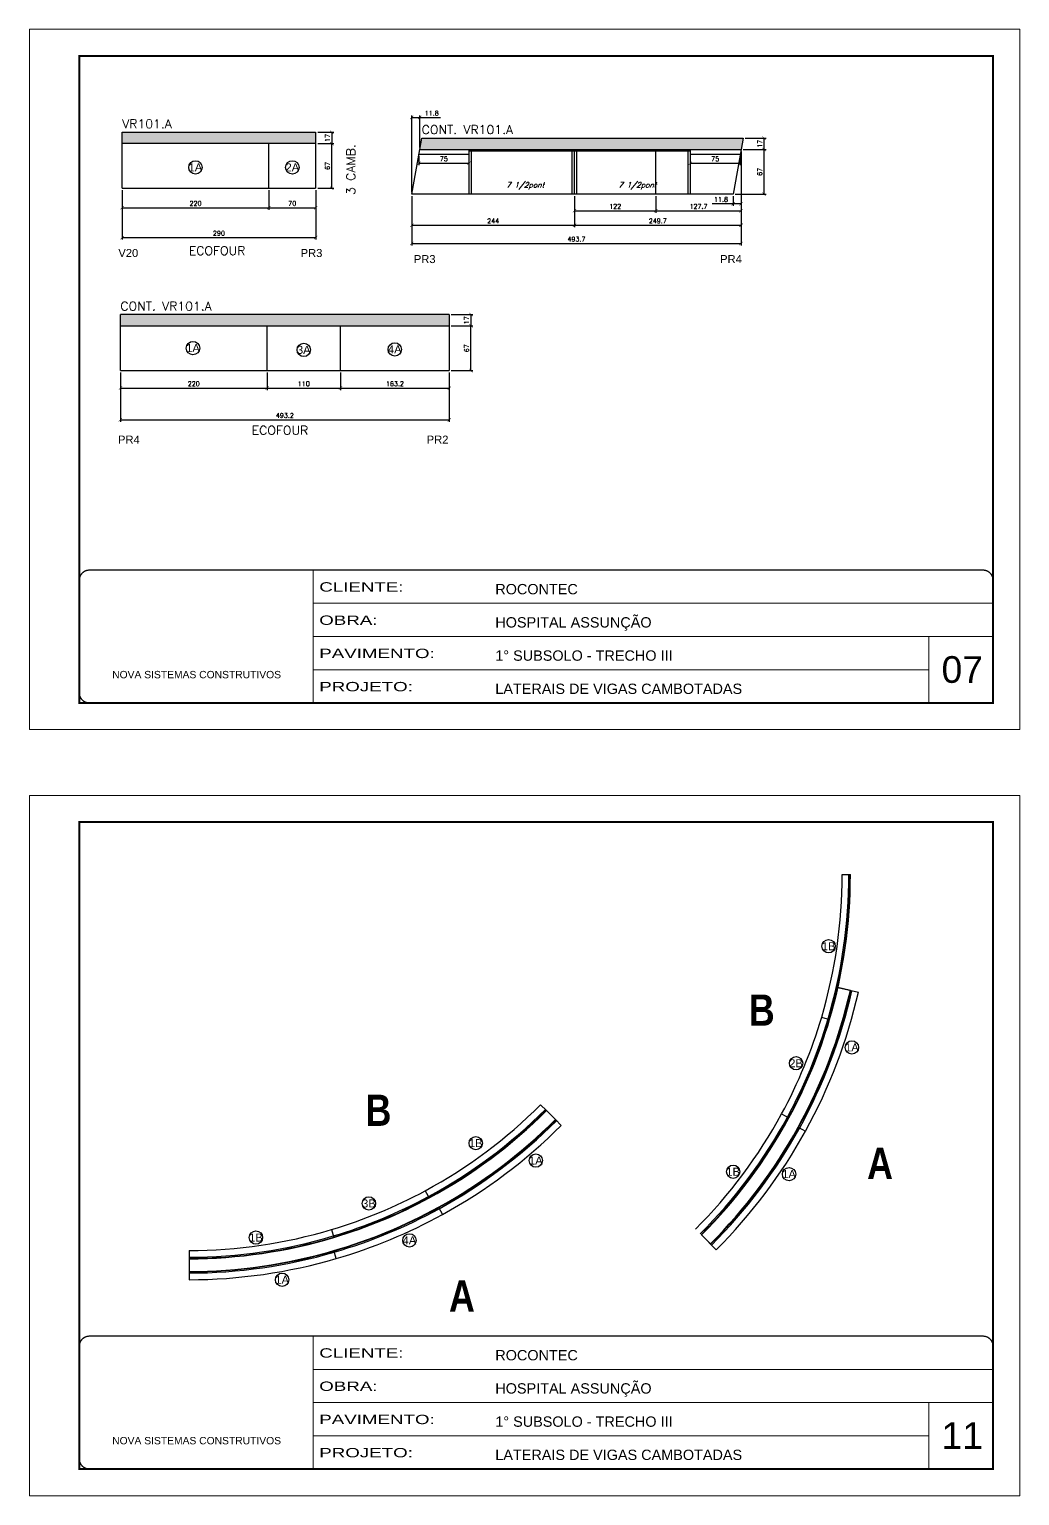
# Model space of a CAD drawing. Extents: x 2582 to 11841, y -26396 to 2611.
# Drawn here: x 5765 to 7250, y -1127 to 1071 of the extents above; entities that cross this region are included whole.
import ezdxf
from ezdxf.enums import TextEntityAlignment as Align

# ---------------------------------------------------------------- set-up
doc = ezdxf.new("R2010")
doc.units = 0
doc.linetypes.add('CONTINUO', pattern=[0])
doc.linetypes.add('DASHED', pattern=[0.75, 0.5, -0.25])
for name, color, linetype in [('5', 5, 'Continuous'), ('COTA', 241, 'Continuous'), ('detalhes', 4, 'Continuous'), ('Painéis', 200, 'Continuous'), ('Romaneio', 10, 'Continuous'), ('SARR_2.2x7', 40, 'Continuous'), ('SARR_3.5x7', 81, 'Continuous'), ('texto', 7, 'Continuous')]:
    doc.layers.add(name, color=color, linetype=linetype)
for name, color, linetype, lineweight in [('CARIMBO', 255, 'Continuous', 9), ('Folhas', 255, 'Continuous', 9), ('SARRAFO DE PRESSAO', 251, 'DASHED', 9), ('Texto Seção', 7, 'Continuous', 15)]:
    doc.layers.add(name, color=color, linetype=linetype, lineweight=lineweight)
doc.styles.add('ARIAL', font='arial.ttf')
doc.styles.add('REGUA-120', font='ROMANS.shx', dxfattribs={"height": 15})
doc.styles.add('Romans', font='romans.shx')
doc.styles.get("Standard").update_dxf_attribs({"font": 'arial.ttf'})
doc.styles.add('TECNICA', font='techb___.ttf', dxfattribs={"height": 10})
doc.styles.add('Tecnologia', font='')
doc.styles.get('Tecnologia').set_extended_font_data('Forgotten Futurist')
doc.dimstyles.new('Cota Paínel', dxfattribs={"dimtxt": 7, "dimasz": 5, "dimexe": 3, "dimexo": 3, "dimgap": 3, "dimtad": 1, "dimdec": 1, "dimzin": 12, "dimdsep": 46, "dimtxsty": 'Romans', "dimblk": 'ARCHTICK', "dimcen": 0, "dimclrd": 4, "dimclre": 4, "dimclrt": 1, "dimadec": 1, "dimazin": 3, "dimtfac": 1, "dimtdec": 1, "dimtmove": 0, "dimatfit": 3, "dimldrblk": 'OBLIQUE', "dimfxl": 1, "dimtolj": 1, "dimtzin": 12, "dimarcsym": 0})
pattern_1 = [(50, (-126439.366, -33020.3832), (5.46554007, -0.47817257), [0.5715, -6.2865]), (355, (-126439.366, -33020.383), (-1.05730264, 5.73170536), [0.4572, -5.02921753]), (100.4514447, (-126438.9104, -33020.423), (4.40823741, 5.25353256), [0.48570026, -5.34270734]), (46.1842, (-126439.366, -33018.859), (8.13237123, -1.26126984), [0.85725, -9.42975]), (96.6355576, (-126438.688, -33018.964), (7.122124, 7.42278374), [0.7285507, -8.01406824]), (351.184151, (-126439.366, -33018.859), (7.122124, 7.42278374), [0.685799, -7.54379196]), (21, (-126438.604, -33019.2402), (4.54843174, -3.06795595), [0.5715, -6.2865]), (326, (-126438.604, -33019.24), (1.85406085, 5.52563898), [0.4572, -5.0292]), (71.451445, (-126438.225, -33019.496), (6.40249258, 2.45768307), [0.48570026, -5.34269813]), (37.5, (-126439.3658, -33020.3832), (0.092658098, 2.536651166), [0, -4.96824, 0, -5.1054, 0, -5.04825]), (7.5, (-126439.3658, -33020.3832), (2.004589875, 3.005417245), [0, -2.91084, 0, -4.85394, 0, -1.92405]), (327.5, (-126441.065, -33020.3832), (4.067717855, -0.17186232), [0, -1.905, 0, -5.9436, 0, -7.8867]), (317.5, (-126441.827, -33020.3832), (4.44387544, 0.76279473), [0, -2.4765, 0, -3.94716, 0, -5.6007])]

# ---------------------------------------------------------------- blocks, each defined once
blk = doc.blocks.new('9999999999')
at = {"color": 30, "linetype": 'CONTINUO'}
for p, q in [((98564.6, 34230.2), (98564.6, 34429.4)), ((98564.6, 34379.6), (99584, 34379.6)), ((98564.6, 34329.8), (99488, 34329.8)), ((99584, 34329.8), (99488, 34329.8)), ((99488, 34329.8), (99488, 34230.2)), ((98564.6, 34280), (99488, 34280))]:
    blk.add_line(p, q, dxfattribs=at)
at = {"color": 30, "linetype": 'CONTINUO', "const_width": 2}
blk.add_lwpolyline([(99584, 34230.2), (99584, 34414.4, 0.414214), (99569, 34429.4), (98229, 34429.4, 0.414214), (98214, 34414.4), (98214, 34245.2, 0.414214), (98229, 34230.2), (99584, 34230.2)], format="xyb", dxfattribs=at)
at = {"layer": 'Folhas'}
blk.add_lwpolyline([(98139, 34190.2), (99624, 34190.2), (99624, 35240.2), (98139, 35240.2)], close=True, dxfattribs=at)
at = {"layer": 'Folhas', "color": 30, "const_width": 3}
blk.add_lwpolyline([(98214, 34230.2), (99584, 34230.2), (99584, 35200.2), (98214, 35200.2)], close=True, dxfattribs=at)
at = {"color": 7, "linetype": 'Continuous', "ltscale": 5, "style": 'ARIAL'}
for s, height, p in [('ROCONTEC', 15.48, (98837.7, 34393.1)), ('HOSPITAL ASSUNÇÃO', 15.483, (98837.7, 34343.3)), ('1° SUBSOLO - TRECHO III', 15.483, (98837.7, 34293.5)), ('NOVA SISTEMAS CONSTRUTIVOS', 11.059, (98263.2, 34267.2)), ('LATERAIS DE VIGAS CAMBOTADAS', 15.483, (98837.7, 34243.7))]:
    blk.add_text(s, height=height, dxfattribs=at).set_placement(p)
at = {"layer": 'Folhas', "color": 7, "style": 'Tecnologia', "width": 1.5}
for s, p in [('CLIENTE:', (98573.7, 34397.2)), ('OBRA:', (98573.7, 34347.3)), ('PAVIMENTO:', (98573.7, 34297.5)), ('PROJETO:', (98573.7, 34247.7))]:
    blk.add_text(s, height=14, dxfattribs=at).set_placement(p)
blk = doc.blocks.new('_ArchTick')
at = {"color": 0, "linetype": 'ByBlock', "const_width": 0.15}
blk.add_lwpolyline([(-0.5, -0.5), (0.5, 0.5)], dxfattribs=at)
blk = doc.blocks.new('*D169')
at = {"layer": 'COTA', "color": 4, "linetype": 'ByBlock', "lineweight": -2, "transparency": 16777216}
for p, q in [((5901.7, 556.5), (5901.7, 482.7)), ((6394.9, 556.5), (6394.9, 482.7)), ((5901.7, 485.7), (6394.9, 485.7))]:
    blk.add_line(p, q, dxfattribs=at)
at = {"layer": 'Defpoints', "color": 0, "linetype": 'ByBlock', "transparency": 16777216}
for p in [(5901.7, 559.5), (6394.9, 559.5), (6394.9, 485.7)]:
    blk.add_point(p, dxfattribs=at)
at = {"layer": 'COTA', "color": 4, "linetype": 'ByBlock', "lineweight": -2, "transparency": 16777216, "xscale": 5, "yscale": 5, "zscale": 5, "rotation": 180}
blk.add_blockref('_ArchTick', (5901.7, 485.7), dxfattribs=at)
at = {"layer": 'COTA', "color": 4, "linetype": 'ByBlock', "lineweight": -2, "transparency": 16777216, "xscale": 5, "yscale": 5, "zscale": 5}
blk.add_blockref('_ArchTick', (6394.9, 485.7), dxfattribs=at)
at = {"layer": 'COTA', "color": 1, "linetype": 'ByBlock', "transparency": 16777216, "insert": (6148.3, 492.2), "char_height": 7, "attachment_point": 5, "style": 'Romans'}
blk.add_mtext('\\A1;493.2', dxfattribs=at)
blk = doc.blocks.new('_Oblique')
at = {"color": 0, "linetype": 'ByBlock', "lineweight": -2}
blk.add_line((-0.5, -0.5), (0.5, 0.5), dxfattribs=at)
blk = doc.blocks.new('*D170')
at = {"layer": 'COTA', "color": 4, "linetype": 'ByBlock', "lineweight": -2, "transparency": 16777216}
for p, q in [((5904.4, 829.9), (5904.4, 756)), ((6194.5, 829.9), (6194.5, 756)), ((5904.4, 759), (6194.5, 759))]:
    blk.add_line(p, q, dxfattribs=at)
at = {"layer": 'Defpoints', "color": 0, "linetype": 'ByBlock', "transparency": 16777216}
for p in [(5904.4, 832.9), (6194.5, 832.9), (6194.5, 759)]:
    blk.add_point(p, dxfattribs=at)
at = {"layer": 'COTA', "color": 4, "linetype": 'ByBlock', "lineweight": -2, "transparency": 16777216, "xscale": 5, "yscale": 5, "zscale": 5, "rotation": 180}
blk.add_blockref('_ArchTick', (5904.4, 759), dxfattribs=at)
at = {"layer": 'COTA', "color": 4, "linetype": 'ByBlock', "lineweight": -2, "transparency": 16777216, "xscale": 5, "yscale": 5, "zscale": 5}
blk.add_blockref('_ArchTick', (6194.5, 759), dxfattribs=at)
at = {"layer": 'COTA', "color": 1, "linetype": 'ByBlock', "transparency": 16777216, "insert": (6049.4, 765.5), "char_height": 7, "attachment_point": 5, "style": 'Romans'}
blk.add_mtext('\\A1;290', dxfattribs=at)
blk = doc.blocks.new('*D173')
at = {"layer": 'COTA', "color": 4, "linetype": 'ByBlock', "lineweight": -2, "transparency": 16777216}
for p, q in [((5904.4, 829.9), (5904.4, 800.8)), ((6124.4, 829.9), (6124.4, 800.8)), ((5904.4, 803.8), (6124.4, 803.8))]:
    blk.add_line(p, q, dxfattribs=at)
at = {"layer": 'Defpoints', "color": 0, "linetype": 'ByBlock', "transparency": 16777216}
for p in [(5904.4, 832.9), (6124.4, 832.9), (6124.4, 803.8)]:
    blk.add_point(p, dxfattribs=at)
at = {"layer": 'COTA', "color": 4, "linetype": 'ByBlock', "lineweight": -2, "transparency": 16777216, "xscale": 5, "yscale": 5, "zscale": 5, "rotation": 180}
blk.add_blockref('_ArchTick', (5904.4, 803.8), dxfattribs=at)
at = {"layer": 'COTA', "color": 4, "linetype": 'ByBlock', "lineweight": -2, "transparency": 16777216, "xscale": 5, "yscale": 5, "zscale": 5}
blk.add_blockref('_ArchTick', (6124.4, 803.8), dxfattribs=at)
at = {"layer": 'COTA', "color": 1, "linetype": 'ByBlock', "transparency": 16777216, "insert": (6014.4, 810.3), "char_height": 7, "attachment_point": 5, "style": 'Romans'}
blk.add_mtext('\\A1;220', dxfattribs=at)
blk = doc.blocks.new('*D174')
at = {"layer": 'COTA', "color": 4, "linetype": 'ByBlock', "lineweight": -2, "transparency": 16777216}
for p, q in [((6124.4, 829.9), (6124.4, 800.8)), ((6194.5, 829.9), (6194.5, 800.8)), ((6124.4, 803.8), (6194.5, 803.8))]:
    blk.add_line(p, q, dxfattribs=at)
at = {"layer": 'Defpoints', "color": 0, "linetype": 'ByBlock', "transparency": 16777216}
for p in [(6124.4, 832.9), (6194.5, 832.9), (6194.5, 803.8)]:
    blk.add_point(p, dxfattribs=at)
at = {"layer": 'COTA', "color": 4, "linetype": 'ByBlock', "lineweight": -2, "transparency": 16777216, "xscale": 5, "yscale": 5, "zscale": 5, "rotation": 180}
blk.add_blockref('_ArchTick', (6124.4, 803.8), dxfattribs=at)
at = {"layer": 'COTA', "color": 4, "linetype": 'ByBlock', "lineweight": -2, "transparency": 16777216, "xscale": 5, "yscale": 5, "zscale": 5}
blk.add_blockref('_ArchTick', (6194.5, 803.8), dxfattribs=at)
at = {"layer": 'COTA', "color": 1, "linetype": 'ByBlock', "transparency": 16777216, "insert": (6159.4, 810.3), "char_height": 7, "attachment_point": 5, "style": 'Romans'}
blk.add_mtext('\\A1;70', dxfattribs=at)
blk = doc.blocks.new('*D177')
at = {"layer": 'COTA', "color": 4, "linetype": 'ByBlock', "lineweight": -2, "transparency": 16777216}
for p, q in [((6832.3, 888.1), (6832.3, 747.1)), ((6338.6, 821.1), (6338.6, 747.1)), ((6338.6, 750.1), (6832.3, 750.1))]:
    blk.add_line(p, q, dxfattribs=at)
at = {"layer": 'Defpoints', "color": 0, "linetype": 'ByBlock', "transparency": 16777216}
for p in [(6832.3, 891.1), (6338.6, 824.1), (6832.3, 750.1)]:
    blk.add_point(p, dxfattribs=at)
at = {"layer": 'COTA', "color": 4, "linetype": 'ByBlock', "lineweight": -2, "transparency": 16777216, "xscale": 5, "yscale": 5, "zscale": 5, "rotation": 180}
blk.add_blockref('_ArchTick', (6338.6, 750.1), dxfattribs=at)
at = {"layer": 'COTA', "color": 4, "linetype": 'ByBlock', "lineweight": -2, "transparency": 16777216, "xscale": 5, "yscale": 5, "zscale": 5}
blk.add_blockref('_ArchTick', (6832.3, 750.1), dxfattribs=at)
at = {"layer": 'COTA', "color": 1, "linetype": 'ByBlock', "transparency": 16777216, "insert": (6585.5, 756.6), "char_height": 7, "attachment_point": 5, "style": 'Romans'}
blk.add_mtext('\\A1;493.7', dxfattribs=at)
blk = doc.blocks.new('*D37')
at = {"layer": 'COTA', "color": 4, "linetype": 'ByBlock', "lineweight": -2, "transparency": 16777216}
for p, q in [((6338.6, 821.1), (6338.6, 774.4)), ((6582.6, 821.1), (6582.6, 774.4)), ((6338.6, 777.4), (6582.6, 777.4))]:
    blk.add_line(p, q, dxfattribs=at)
at = {"layer": 'Defpoints', "color": 0, "linetype": 'ByBlock', "transparency": 16777216}
for p in [(6338.6, 824.1), (6582.6, 824.1), (6582.6, 777.4)]:
    blk.add_point(p, dxfattribs=at)
at = {"layer": 'COTA', "color": 4, "linetype": 'ByBlock', "lineweight": -2, "transparency": 16777216, "xscale": 5, "yscale": 5, "zscale": 5, "rotation": 180}
blk.add_blockref('_ArchTick', (6338.6, 777.4), dxfattribs=at)
at = {"layer": 'COTA', "color": 4, "linetype": 'ByBlock', "lineweight": -2, "transparency": 16777216, "xscale": 5, "yscale": 5, "zscale": 5}
blk.add_blockref('_ArchTick', (6582.6, 777.4), dxfattribs=at)
at = {"layer": 'COTA', "color": 1, "linetype": 'ByBlock', "transparency": 16777216, "insert": (6460.6, 783.9), "char_height": 7, "attachment_point": 5, "style": 'Romans'}
blk.add_mtext('\\A1;244', dxfattribs=at)
blk = doc.blocks.new('*D178')
at = {"layer": 'COTA', "color": 4, "linetype": 'ByBlock', "lineweight": -2, "transparency": 16777216}
for p, q in [((6832.3, 888.1), (6832.3, 774.4)), ((6582.6, 821.1), (6582.6, 774.4)), ((6582.6, 777.4), (6832.3, 777.4))]:
    blk.add_line(p, q, dxfattribs=at)
at = {"layer": 'Defpoints', "color": 0, "linetype": 'ByBlock', "transparency": 16777216}
for p in [(6832.3, 891.1), (6582.6, 824.1), (6832.3, 777.4)]:
    blk.add_point(p, dxfattribs=at)
at = {"layer": 'COTA', "color": 4, "linetype": 'ByBlock', "lineweight": -2, "transparency": 16777216, "xscale": 5, "yscale": 5, "zscale": 5, "rotation": 180}
blk.add_blockref('_ArchTick', (6582.6, 777.4), dxfattribs=at)
at = {"layer": 'COTA', "color": 4, "linetype": 'ByBlock', "lineweight": -2, "transparency": 16777216, "xscale": 5, "yscale": 5, "zscale": 5}
blk.add_blockref('_ArchTick', (6832.3, 777.4), dxfattribs=at)
at = {"layer": 'COTA', "color": 1, "linetype": 'ByBlock', "transparency": 16777216, "insert": (6707.5, 783.9), "char_height": 7, "attachment_point": 5, "style": 'Romans'}
blk.add_mtext('\\A1;249.7', dxfattribs=at)
blk = doc.blocks.new('*D179')
at = {"layer": 'COTA', "color": 4, "linetype": 'ByBlock', "lineweight": -2, "transparency": 16777216}
for p, q in [((6582.6, 821.1), (6582.6, 796.2)), ((6704.6, 821.1), (6704.6, 796.2)), ((6582.6, 799.2), (6704.6, 799.2))]:
    blk.add_line(p, q, dxfattribs=at)
at = {"layer": 'Defpoints', "color": 0, "linetype": 'ByBlock', "transparency": 16777216}
for p in [(6582.6, 824.1), (6704.6, 824.1), (6704.6, 799.2)]:
    blk.add_point(p, dxfattribs=at)
at = {"layer": 'COTA', "color": 4, "linetype": 'ByBlock', "lineweight": -2, "transparency": 16777216, "xscale": 5, "yscale": 5, "zscale": 5, "rotation": 180}
blk.add_blockref('_ArchTick', (6582.6, 799.2), dxfattribs=at)
at = {"layer": 'COTA', "color": 4, "linetype": 'ByBlock', "lineweight": -2, "transparency": 16777216, "xscale": 5, "yscale": 5, "zscale": 5}
blk.add_blockref('_ArchTick', (6704.6, 799.2), dxfattribs=at)
at = {"layer": 'COTA', "color": 1, "linetype": 'ByBlock', "transparency": 16777216, "insert": (6643.6, 805.7), "char_height": 7, "attachment_point": 5, "style": 'Romans'}
blk.add_mtext('\\A1;122', dxfattribs=at)
blk = doc.blocks.new('*D180')
at = {"layer": 'COTA', "color": 4, "linetype": 'ByBlock', "lineweight": -2, "transparency": 16777216}
for p, q in [((6832.3, 888.1), (6832.3, 796.2)), ((6704.6, 821.1), (6704.6, 796.2)), ((6704.6, 799.2), (6832.3, 799.2))]:
    blk.add_line(p, q, dxfattribs=at)
at = {"layer": 'Defpoints', "color": 0, "linetype": 'ByBlock', "transparency": 16777216}
for p in [(6832.3, 891.1), (6704.6, 824.1), (6832.3, 799.2)]:
    blk.add_point(p, dxfattribs=at)
at = {"layer": 'COTA', "color": 4, "linetype": 'ByBlock', "lineweight": -2, "transparency": 16777216, "xscale": 5, "yscale": 5, "zscale": 5, "rotation": 180}
blk.add_blockref('_ArchTick', (6704.6, 799.2), dxfattribs=at)
at = {"layer": 'COTA', "color": 4, "linetype": 'ByBlock', "lineweight": -2, "transparency": 16777216, "xscale": 5, "yscale": 5, "zscale": 5}
blk.add_blockref('_ArchTick', (6832.3, 799.2), dxfattribs=at)
at = {"layer": 'COTA', "color": 1, "linetype": 'ByBlock', "transparency": 16777216, "insert": (6768.5, 805.7), "char_height": 7, "attachment_point": 5, "style": 'Romans'}
blk.add_mtext('\\A1;127.7', dxfattribs=at)
blk = doc.blocks.new('*D181')
at = {"layer": 'COTA', "color": 4, "linetype": 'ByBlock', "lineweight": -2, "transparency": 16777216}
for p, q in [((6349.2, 881.1), (6349.2, 867.5)), ((6424.3, 881.1), (6424.3, 867.5)), ((6349.2, 870.5), (6424.3, 870.5))]:
    blk.add_line(p, q, dxfattribs=at)
at = {"layer": 'Defpoints', "color": 0, "linetype": 'ByBlock', "transparency": 16777216}
for p in [(6349.2, 884.1), (6424.3, 884.1), (6424.3, 870.5)]:
    blk.add_point(p, dxfattribs=at)
at = {"layer": 'COTA', "color": 4, "linetype": 'ByBlock', "lineweight": -2, "transparency": 16777216, "xscale": 5, "yscale": 5, "zscale": 5, "rotation": 180}
blk.add_blockref('_ArchTick', (6349.2, 870.5), dxfattribs=at)
at = {"layer": 'COTA', "color": 4, "linetype": 'ByBlock', "lineweight": -2, "transparency": 16777216, "xscale": 5, "yscale": 5, "zscale": 5}
blk.add_blockref('_ArchTick', (6424.3, 870.5), dxfattribs=at)
at = {"layer": 'COTA', "color": 1, "linetype": 'ByBlock', "transparency": 16777216, "insert": (6386.7, 877), "char_height": 7, "attachment_point": 5, "style": 'Romans'}
blk.add_mtext('\\A1;75', dxfattribs=at)
blk = doc.blocks.new('*D182')
at = {"layer": 'COTA', "color": 4, "linetype": 'ByBlock', "lineweight": -2, "transparency": 16777216}
for p, q in [((6338.6, 827.1), (6338.6, 942)), ((6338.6, 939), (6350.5, 939)), ((6350.5, 894.1), (6350.5, 942)), ((6350.5, 939), (6381.8, 939))]:
    blk.add_line(p, q, dxfattribs=at)
at = {"layer": 'Defpoints', "color": 0, "linetype": 'ByBlock', "transparency": 16777216}
for p in [(6350.5, 939), (6350.5, 891.1), (6338.6, 824.1)]:
    blk.add_point(p, dxfattribs=at)
at = {"layer": 'COTA', "color": 4, "linetype": 'ByBlock', "lineweight": -2, "transparency": 16777216, "xscale": 5, "yscale": 5, "zscale": 5, "rotation": 180}
blk.add_blockref('_ArchTick', (6338.6, 939), dxfattribs=at)
at = {"layer": 'COTA', "color": 4, "linetype": 'ByBlock', "lineweight": -2, "transparency": 16777216, "xscale": 5, "yscale": 5, "zscale": 5}
blk.add_blockref('_ArchTick', (6350.5, 939), dxfattribs=at)
at = {"layer": 'COTA', "color": 1, "linetype": 'ByBlock', "transparency": 16777216, "insert": (6368.6, 945.5), "char_height": 7, "attachment_point": 5, "style": 'Romans'}
blk.add_mtext('\\A1;11.8', dxfattribs=at)
blk = doc.blocks.new('*D183')
at = {"layer": 'COTA', "color": 4, "linetype": 'ByBlock', "lineweight": -2, "transparency": 16777216}
for p, q in [((6835.3, 891.1), (6869.8, 891.1)), ((6866.8, 824.1), (6866.8, 891.1)), ((6823.5, 824.1), (6869.8, 824.1))]:
    blk.add_line(p, q, dxfattribs=at)
at = {"layer": 'Defpoints', "color": 0, "linetype": 'ByBlock', "transparency": 16777216}
for p in [(6832.3, 891.1), (6866.8, 891.1), (6820.5, 824.1)]:
    blk.add_point(p, dxfattribs=at)
at = {"layer": 'COTA', "color": 4, "linetype": 'ByBlock', "lineweight": -2, "transparency": 16777216, "xscale": 5, "yscale": 5, "zscale": 5}
for p, rotation in [((6866.8, 891.1), 90), ((6866.8, 824.1), 270)]:
    blk.add_blockref('_ArchTick', p, dxfattribs=dict(at, rotation=rotation))
at = {"layer": 'COTA', "color": 1, "linetype": 'ByBlock', "transparency": 16777216, "insert": (6860.3, 857.6), "char_height": 7, "attachment_point": 5, "rotation": 90, "style": 'Romans'}
blk.add_mtext('\\A1;67', dxfattribs=at)
blk = doc.blocks.new('*D184')
at = {"layer": 'COTA', "color": 4, "linetype": 'ByBlock', "lineweight": -2, "transparency": 16777216}
for p, q in [((6838.3, 908.1), (6869.8, 908.1)), ((6866.8, 891.1), (6866.8, 908.1)), ((6835.3, 891.1), (6869.8, 891.1))]:
    blk.add_line(p, q, dxfattribs=at)
at = {"layer": 'Defpoints', "color": 0, "linetype": 'ByBlock', "transparency": 16777216}
for p in [(6835.3, 908.1), (6866.8, 908.1), (6832.3, 891.1)]:
    blk.add_point(p, dxfattribs=at)
at = {"layer": 'COTA', "color": 4, "linetype": 'ByBlock', "lineweight": -2, "transparency": 16777216, "xscale": 5, "yscale": 5, "zscale": 5}
for p, rotation in [((6866.8, 908.1), 90), ((6866.8, 891.1), 270)]:
    blk.add_blockref('_ArchTick', p, dxfattribs=dict(at, rotation=rotation))
at = {"layer": 'COTA', "color": 1, "linetype": 'ByBlock', "transparency": 16777216, "insert": (6860.3, 899.6), "char_height": 7, "attachment_point": 5, "rotation": 90, "style": 'Romans'}
blk.add_mtext('\\A1;17', dxfattribs=at)
blk = doc.blocks.new('*D185')
at = {"layer": 'COTA', "color": 4, "linetype": 'ByBlock', "lineweight": -2, "transparency": 16777216}
for p, q in [((6756.1, 881.1), (6756.1, 867.4)), ((6831.1, 881.1), (6831.1, 867.4)), ((6756.1, 870.4), (6831.1, 870.4))]:
    blk.add_line(p, q, dxfattribs=at)
at = {"layer": 'Defpoints', "color": 0, "linetype": 'ByBlock', "transparency": 16777216}
for p in [(6756.1, 884.1), (6831.1, 884.1), (6831.1, 870.4)]:
    blk.add_point(p, dxfattribs=at)
at = {"layer": 'COTA', "color": 4, "linetype": 'ByBlock', "lineweight": -2, "transparency": 16777216, "xscale": 5, "yscale": 5, "zscale": 5, "rotation": 180}
blk.add_blockref('_ArchTick', (6756.1, 870.4), dxfattribs=at)
at = {"layer": 'COTA', "color": 4, "linetype": 'ByBlock', "lineweight": -2, "transparency": 16777216, "xscale": 5, "yscale": 5, "zscale": 5}
blk.add_blockref('_ArchTick', (6831.1, 870.4), dxfattribs=at)
at = {"layer": 'COTA', "color": 1, "linetype": 'ByBlock', "transparency": 16777216, "insert": (6793.6, 876.9), "char_height": 7, "attachment_point": 5, "style": 'Romans'}
blk.add_mtext('\\A1;75', dxfattribs=at)
blk = doc.blocks.new('*D141')
at = {"layer": 'COTA', "color": 4, "linetype": 'ByBlock', "lineweight": -2, "transparency": 16777216}
for p, q in [((5901.7, 556.5), (5901.7, 530.4)), ((6121.7, 556.5), (6121.7, 530.4)), ((5901.7, 533.4), (6121.7, 533.4))]:
    blk.add_line(p, q, dxfattribs=at)
at = {"layer": 'Defpoints', "color": 0, "linetype": 'ByBlock', "transparency": 16777216}
for p in [(5901.7, 559.5), (6121.7, 559.5), (6121.7, 533.4)]:
    blk.add_point(p, dxfattribs=at)
at = {"layer": 'COTA', "color": 4, "linetype": 'ByBlock', "lineweight": -2, "transparency": 16777216, "xscale": 5, "yscale": 5, "zscale": 5, "rotation": 180}
blk.add_blockref('_ArchTick', (5901.7, 533.4), dxfattribs=at)
at = {"layer": 'COTA', "color": 4, "linetype": 'ByBlock', "lineweight": -2, "transparency": 16777216, "xscale": 5, "yscale": 5, "zscale": 5}
blk.add_blockref('_ArchTick', (6121.7, 533.4), dxfattribs=at)
at = {"layer": 'COTA', "color": 1, "linetype": 'ByBlock', "transparency": 16777216, "insert": (6011.7, 539.9), "char_height": 7, "attachment_point": 5, "style": 'Romans'}
blk.add_mtext('\\A1;220', dxfattribs=at)
blk = doc.blocks.new('*D142')
at = {"layer": 'COTA', "color": 4, "linetype": 'ByBlock', "lineweight": -2, "transparency": 16777216}
for p, q in [((6121.7, 556.5), (6121.7, 530.4)), ((6231.7, 556.5), (6231.7, 530.4)), ((6121.7, 533.4), (6231.7, 533.4))]:
    blk.add_line(p, q, dxfattribs=at)
at = {"layer": 'Defpoints', "color": 0, "linetype": 'ByBlock', "transparency": 16777216}
for p in [(6121.7, 559.5), (6231.7, 559.5), (6231.7, 533.4)]:
    blk.add_point(p, dxfattribs=at)
at = {"layer": 'COTA', "color": 4, "linetype": 'ByBlock', "lineweight": -2, "transparency": 16777216, "xscale": 5, "yscale": 5, "zscale": 5, "rotation": 180}
blk.add_blockref('_ArchTick', (6121.7, 533.4), dxfattribs=at)
at = {"layer": 'COTA', "color": 4, "linetype": 'ByBlock', "lineweight": -2, "transparency": 16777216, "xscale": 5, "yscale": 5, "zscale": 5}
blk.add_blockref('_ArchTick', (6231.7, 533.4), dxfattribs=at)
at = {"layer": 'COTA', "color": 1, "linetype": 'ByBlock', "transparency": 16777216, "insert": (6176.7, 539.9), "char_height": 7, "attachment_point": 5, "style": 'Romans'}
blk.add_mtext('\\A1;110', dxfattribs=at)
blk = doc.blocks.new('*D143')
at = {"layer": 'COTA', "color": 4, "linetype": 'ByBlock', "lineweight": -2, "transparency": 16777216}
for p, q in [((6231.7, 556.5), (6231.7, 530.4)), ((6394.9, 556.5), (6394.9, 530.4)), ((6231.7, 533.4), (6394.9, 533.4))]:
    blk.add_line(p, q, dxfattribs=at)
at = {"layer": 'Defpoints', "color": 0, "linetype": 'ByBlock', "transparency": 16777216}
for p in [(6231.7, 559.5), (6394.9, 559.5), (6394.9, 533.4)]:
    blk.add_point(p, dxfattribs=at)
at = {"layer": 'COTA', "color": 4, "linetype": 'ByBlock', "lineweight": -2, "transparency": 16777216, "xscale": 5, "yscale": 5, "zscale": 5, "rotation": 180}
blk.add_blockref('_ArchTick', (6231.7, 533.4), dxfattribs=at)
at = {"layer": 'COTA', "color": 4, "linetype": 'ByBlock', "lineweight": -2, "transparency": 16777216, "xscale": 5, "yscale": 5, "zscale": 5}
blk.add_blockref('_ArchTick', (6394.9, 533.4), dxfattribs=at)
at = {"layer": 'COTA', "color": 1, "linetype": 'ByBlock', "transparency": 16777216, "insert": (6313.3, 539.9), "char_height": 7, "attachment_point": 5, "style": 'Romans'}
blk.add_mtext('\\A1;163.2', dxfattribs=at)
blk = doc.blocks.new('*D144')
at = {"layer": 'COTA', "color": 4, "linetype": 'ByBlock', "lineweight": -2, "transparency": 16777216}
for p, q in [((6197.5, 899.9), (6221.6, 899.9)), ((6218.6, 832.9), (6218.6, 899.9)), ((6197.5, 832.9), (6221.6, 832.9))]:
    blk.add_line(p, q, dxfattribs=at)
at = {"layer": 'Defpoints', "color": 0, "linetype": 'ByBlock', "transparency": 16777216}
for p in [(6194.5, 899.9), (6218.6, 899.9), (6194.5, 832.9)]:
    blk.add_point(p, dxfattribs=at)
at = {"layer": 'COTA', "color": 4, "linetype": 'ByBlock', "lineweight": -2, "transparency": 16777216, "xscale": 5, "yscale": 5, "zscale": 5}
for p, rotation in [((6218.6, 899.9), 90), ((6218.6, 832.9), 270)]:
    blk.add_blockref('_ArchTick', p, dxfattribs=dict(at, rotation=rotation))
at = {"layer": 'COTA', "color": 1, "linetype": 'ByBlock', "transparency": 16777216, "insert": (6212.1, 866.4), "char_height": 7, "attachment_point": 5, "rotation": 90, "style": 'Romans'}
blk.add_mtext('\\A1;67', dxfattribs=at)
blk = doc.blocks.new('*D145')
at = {"layer": 'COTA', "color": 4, "linetype": 'ByBlock', "lineweight": -2, "transparency": 16777216}
for p, q in [((6197.5, 916.9), (6221.6, 916.9)), ((6218.6, 916.9), (6218.6, 899.9)), ((6197.5, 899.9), (6221.6, 899.9))]:
    blk.add_line(p, q, dxfattribs=at)
at = {"layer": 'Defpoints', "color": 0, "linetype": 'ByBlock', "transparency": 16777216}
for p in [(6194.5, 916.9), (6194.5, 899.9), (6218.6, 899.9)]:
    blk.add_point(p, dxfattribs=at)
at = {"layer": 'COTA', "color": 4, "linetype": 'ByBlock', "lineweight": -2, "transparency": 16777216, "xscale": 5, "yscale": 5, "zscale": 5}
for p, rotation in [((6218.6, 916.9), 90), ((6218.6, 899.9), 270)]:
    blk.add_blockref('_ArchTick', p, dxfattribs=dict(at, rotation=rotation))
at = {"layer": 'COTA', "color": 1, "linetype": 'ByBlock', "transparency": 16777216, "insert": (6212.1, 908.4), "char_height": 7, "attachment_point": 5, "rotation": 90, "style": 'Romans'}
blk.add_mtext('\\A1;17', dxfattribs=at)
blk = doc.blocks.new('*D146')
at = {"layer": 'COTA', "color": 4, "linetype": 'ByBlock', "lineweight": -2, "transparency": 16777216}
for p, q in [((6397.9, 626.5), (6430.4, 626.5)), ((6427.4, 559.5), (6427.4, 626.5)), ((6397.9, 559.5), (6430.4, 559.5))]:
    blk.add_line(p, q, dxfattribs=at)
at = {"layer": 'Defpoints', "color": 0, "linetype": 'ByBlock', "transparency": 16777216}
for p in [(6394.9, 626.5), (6427.4, 626.5), (6394.9, 559.5)]:
    blk.add_point(p, dxfattribs=at)
at = {"layer": 'COTA', "color": 4, "linetype": 'ByBlock', "lineweight": -2, "transparency": 16777216, "xscale": 5, "yscale": 5, "zscale": 5}
for p, rotation in [((6427.4, 626.5), 90), ((6427.4, 559.5), 270)]:
    blk.add_blockref('_ArchTick', p, dxfattribs=dict(at, rotation=rotation))
at = {"layer": 'COTA', "color": 1, "linetype": 'ByBlock', "transparency": 16777216, "insert": (6420.9, 593), "char_height": 7, "attachment_point": 5, "rotation": 90, "style": 'Romans'}
blk.add_mtext('\\A1;67', dxfattribs=at)
blk = doc.blocks.new('*D147')
at = {"layer": 'COTA', "color": 4, "linetype": 'ByBlock', "lineweight": -2, "transparency": 16777216}
for p, q in [((6397.9, 643.5), (6430.4, 643.5)), ((6427.4, 643.5), (6427.4, 626.5)), ((6397.9, 626.5), (6430.4, 626.5))]:
    blk.add_line(p, q, dxfattribs=at)
at = {"layer": 'Defpoints', "color": 0, "linetype": 'ByBlock', "transparency": 16777216}
for p in [(6394.9, 643.5), (6394.9, 626.5), (6427.4, 626.5)]:
    blk.add_point(p, dxfattribs=at)
at = {"layer": 'COTA', "color": 4, "linetype": 'ByBlock', "lineweight": -2, "transparency": 16777216, "xscale": 5, "yscale": 5, "zscale": 5}
for p, rotation in [((6427.4, 643.5), 90), ((6427.4, 626.5), 270)]:
    blk.add_blockref('_ArchTick', p, dxfattribs=dict(at, rotation=rotation))
at = {"layer": 'COTA', "color": 1, "linetype": 'ByBlock', "transparency": 16777216, "insert": (6420.9, 635), "char_height": 7, "attachment_point": 5, "rotation": 90, "style": 'Romans'}
blk.add_mtext('\\A1;17', dxfattribs=at)
blk = doc.blocks.new('*D35')
at = {"layer": 'COTA', "color": 4, "linetype": 'ByBlock', "lineweight": -2, "transparency": 16777216}
for p, q in [((6832.3, 888.1), (6832.3, 806.8)), ((6820.5, 821.1), (6820.5, 806.8)), ((6820.5, 809.8), (6789.1, 809.8)), ((6832.3, 809.8), (6820.5, 809.8))]:
    blk.add_line(p, q, dxfattribs=at)
at = {"layer": 'Defpoints', "color": 0, "linetype": 'ByBlock', "transparency": 16777216}
for p in [(6832.3, 891.1), (6820.5, 824.1), (6820.5, 809.8)]:
    blk.add_point(p, dxfattribs=at)
at = {"layer": 'COTA', "color": 4, "linetype": 'ByBlock', "lineweight": -2, "transparency": 16777216, "xscale": 5, "yscale": 5, "zscale": 5, "rotation": 180}
blk.add_blockref('_ArchTick', (6820.5, 809.8), dxfattribs=at)
at = {"layer": 'COTA', "color": 4, "linetype": 'ByBlock', "lineweight": -2, "transparency": 16777216, "xscale": 5, "yscale": 5, "zscale": 5}
blk.add_blockref('_ArchTick', (6832.3, 809.8), dxfattribs=at)
at = {"layer": 'COTA', "color": 1, "linetype": 'ByBlock', "transparency": 16777216, "insert": (6802.3, 816.3), "char_height": 7, "attachment_point": 5, "style": 'Romans'}
blk.add_mtext('\\A1;11.8', dxfattribs=at)

msp = doc.modelspace()

# ---------------------------------------------------------------- hatches: boundary and pattern name
at = {"layer": 'COTA', "linetype": 'ByBlock'}
h = msp.add_hatch(dxfattribs=at)
h.set_pattern_fill('AR-CONC', color=256, scale=0.03)
h.set_pattern_definition(pattern_1)
h.paths.add_polyline_path([(6194.46, 916.87), (5904.42, 916.87), (5904.42, 899.87), (6194.46, 899.87)])
h = msp.add_hatch(dxfattribs=at)
h.set_pattern_fill('AR-CONC', color=256, scale=0.03)
h.set_pattern_definition(pattern_1)
h.paths.add_polyline_path([(6835.31, 908.12), (6353.47, 908.12), (6350.47, 891.12), (6832.31, 891.12), (6832.66, 893.12)])
h = msp.add_hatch(dxfattribs=at)
h.set_pattern_fill('AR-CONC', color=256, scale=0.03)
h.set_pattern_definition([(50, (-126428.6674, -33020.3832), (5.46554007, -0.47817257), [0.5715, -6.2865]), (355, (-126428.6674, -33020.383), (-1.05730264, 5.73170536), [0.4572, -5.02921753]), (100.4514447, (-126428.212, -33020.423), (4.40823741, 5.25353256), [0.48570026, -5.34270734]), (46.1842, (-126428.6674, -33018.859), (8.13237123, -1.26126984), [0.85725, -9.42975]), (96.6355576, (-126427.99, -33018.964), (7.122124, 7.42278374), [0.7285507, -8.01406824]), (351.184151, (-126428.667, -33018.859), (7.122124, 7.42278374), [0.685799, -7.54379196]), (21, (-126427.9054, -33019.2402), (4.54843174, -3.06795595), [0.5715, -6.2865]), (326, (-126427.9054, -33019.24), (1.85406085, 5.52563898), [0.4572, -5.0292]), (71.451445, (-126427.5264, -33019.496), (6.40249258, 2.45768307), [0.48570026, -5.34269813]), (37.5, (-126428.6674, -33020.3832), (0.092658098, 2.536651166), [0, -4.96824, 0, -5.1054, 0, -5.04825]), (7.5, (-126428.6674, -33020.3832), (2.004589875, 3.005417245), [0, -2.91084, 0, -4.85394, 0, -1.92405]), (327.5, (-126430.3667, -33020.3832), (4.067717855, -0.17186232), [0, -1.905, 0, -5.9436, 0, -7.8867]), (317.5, (-126431.1287, -33020.3832), (4.44387544, 0.76279473), [0, -2.4765, 0, -3.94716, 0, -5.6007])])
h.paths.add_polyline_path([(6394.92, 626.53), (6394.92, 643.53), (5901.69, 643.53), (5901.69, 626.53)])

# ---------------------------------------------------------------- linework, layer by layer
for p, q in [((5904.42, 916.87), (6194.46, 916.87)), ((5904.42, 899.87), (5904.42, 916.87)), ((6194.46, 916.87), (6194.46, 899.87)), ((6350.47, 891.12), (6353.47, 908.12)), ((6353.47, 908.12), (6835.31, 908.12)), ((6835.31, 908.12), (6832.31, 891.12)), ((6394.92, 643.53), (5901.69, 643.53)), ((5901.69, 626.53), (5901.69, 643.53)), ((6394.92, 643.53), (6394.92, 626.53))]:
    msp.add_line(p, q, dxfattribs=at)
at = {"layer": 'Painéis', "linetype": 'ByBlock'}
for p, q in [((6194.46, 899.87), (5904.42, 899.87)), ((5904.42, 832.87), (5904.42, 899.87)), ((6124.42, 832.87), (6124.42, 899.87)), ((6194.46, 899.87), (6194.46, 832.87)), ((6338.63, 824.12), (6350.47, 891.12)), ((6350.47, 891.12), (6832.31, 891.12)), ((6582.63, 824.12), (6582.63, 891.12)), ((6704.63, 824.12), (6704.63, 891.12)), ((6832.31, 891.12), (6820.48, 824.12)), ((5904.42, 832.87), (6194.46, 832.87)), ((6820.48, 824.12), (6338.63, 824.12)), ((5901.69, 626.53), (6394.92, 626.53)), ((5901.69, 559.53), (5901.69, 626.53)), ((6121.69, 559.53), (6121.69, 626.53)), ((6231.69, 559.53), (6231.69, 626.53)), ((6394.92, 626.53), (6394.92, 559.53)), ((5901.69, 559.53), (6394.92, 559.53)), ((6983.84, -196.2), (6996.24, -196.17)), ((6977.53, -365.46), (7008.33, -372.47)), ((6996.24, -369.72), (6977.53, -365.49)), ((6953.22, -409.68), (6965.11, -413.19)), ((6531.84, -541.24), (6540.6, -550.02)), ((6540.6, -550.02), (6554.02, -563.48)), ((6554.04, -563.46), (6562.8, -572.24)), ((6893.19, -554.87), (6904.09, -560.79)), ((6918.15, -574.63), (6929.01, -580.62)), ((6358.87, -670.04), (6364.76, -680.95)), ((6378.56, -694.94), (6384.53, -705.81)), ((6218.1, -728.39), (6221.66, -740.27)), ((6772.86, -736.41), (6786.3, -749.85)), ((6772.87, -736.4), (6795.06, -758.62)), ((6004.74, -759.75), (6004.76, -772.15)), ((6225.27, -771.83), (6221.79, -759.92)), ((6004.76, -772.15), (6004.76, -791.15)), ((6004.76, -791.15), (6004.77, -803.55))]:
    msp.add_line(p, q, dxfattribs=at)
for centre, radius, start, end in [((6235.06, -197.74), 748.79, 343.55809, 0.11788), ((6235.06, -197.74), 758.79, 343.55809, 0.11788), ((6235.06, -197.74), 760.59, 343.55809, 0.11788), ((6235.06, -197.74), 761.19, 343.55809, 0.11788), ((6232.77, -196.1), 782.96, 331.08843, 347.18843), ((6232.77, -196.1), 783.56, 331.08843, 347.18843), ((6232.77, -196.1), 785.36, 331.08843, 347.18843), ((6232.77, -196.1), 795.36, 331.08843, 347.18843), ((6235.06, -197.74), 748.79, 331.51373, 343.55809), ((6235.06, -197.74), 758.79, 331.51373, 343.55809), ((6235.06, -197.74), 760.59, 331.51373, 343.55809), ((6235.06, -197.74), 761.19, 331.51373, 343.55809), ((6003.96, -12.84), 746.91, 298.37068, 314.97141), ((6003.96, -12.84), 756.91, 298.37068, 314.97141), ((6003.96, -12.84), 758.71, 298.37068, 314.97141), ((6003.96, -12.84), 759.31, 298.37068, 314.97141), ((6003.34, -11.33), 779.81, 298.76162, 314.92582), ((6003.34, -11.33), 780.41, 298.76162, 314.92588), ((6003.34, -11.33), 782.21, 298.76162, 314.92605), ((6235.06, -197.74), 748.79, 314.95394, 331.51373), ((6235.06, -197.74), 758.79, 314.95394, 331.51373), ((6235.06, -197.74), 760.59, 314.95394, 331.51373), ((6235.06, -197.74), 761.19, 314.95394, 331.51373), ((6003.34, -11.33), 792.21, 298.76162, 314.92582), ((6232.77, -196.1), 782.96, 314.98844, 331.08843), ((6232.77, -196.1), 783.56, 314.98841, 331.08843), ((6232.77, -196.1), 785.36, 314.98834, 331.08843), ((6232.77, -196.1), 795.36, 314.98792, 331.08843), ((6003.96, -12.84), 746.91, 286.66126, 298.37068), ((6003.96, -12.84), 756.91, 286.66126, 298.37068), ((6003.96, -12.84), 758.71, 286.66126, 298.37068), ((6003.96, -12.84), 759.31, 286.66126, 298.37068), ((6003.34, -11.33), 779.81, 286.26817, 298.76162), ((6003.34, -11.33), 780.41, 286.26817, 298.76162), ((6003.34, -11.33), 782.21, 286.26817, 298.76162), ((6003.34, -11.33), 792.21, 286.26817, 298.76162), ((6003.96, -12.84), 746.91, 270.06053, 286.66126), ((6003.96, -12.84), 756.91, 270.06053, 286.66126), ((6003.96, -12.84), 758.71, 270.06053, 286.66126), ((6003.96, -12.84), 759.31, 270.06053, 286.66126), ((6003.34, -11.33), 779.81, 270.10396, 286.26817), ((6003.34, -11.33), 780.41, 270.10393, 286.26817), ((6003.34, -11.33), 782.21, 270.10383, 286.26817), ((6003.34, -11.33), 792.21, 270.10326, 286.26817)]:
    msp.add_arc(centre, radius, start, end, dxfattribs=at)
at = {"layer": 'Romaneio', "color": 1, "linetype": 'ByBlock'}
for centre in [(6014.18, 864.26), (6159.51, 864.26), (6010.56, 593.32), (6176.64, 590.66), (6313.08, 591.3), (6963.67, -303.51), (6998.51, -455.31), (6914.84, -479.02), (6434.58, -598.78), (6524.6, -624.83), (6820.53, -641.62), (6904.26, -645.25), (6274.31, -689.18), (6104.97, -740.28), (6335.08, -744.5), (6144.23, -803.63)]:
    msp.add_circle(centre, 10, dxfattribs=at)
at = {"layer": 'SARR_2.2x7', "linetype": 'Continuous'}
for p, q in [((6349.23, 884.12), (6424.27, 884.12)), ((6424.27, 888.92), (6582.63, 888.92)), ((6582.63, 888.92), (6756.11, 888.92)), ((6756.11, 884.12), (6831.07, 884.12))]:
    msp.add_line(p, q, dxfattribs=at)
at = {"layer": 'SARR_3.5x7'}
for p, q in [((6424.27, 891.12), (6424.27, 824.12)), ((6427.77, 888.92), (6427.77, 824.12)), ((6579.13, 824.12), (6579.13, 888.92)), ((6586.13, 824.12), (6586.13, 888.92)), ((6752.61, 888.92), (6752.61, 824.12)), ((6756.11, 891.12), (6756.11, 824.12))]:
    msp.add_line(p, q, dxfattribs=at)

# ---------------------------------------------------------------- block references
at = {"layer": 'SARRAFO DE PRESSAO', "color": 6, "linetype": 'ByBlock'}
for p in [(-92373.84, -34168.96), (-92373.84, -35317.53)]:
    msp.add_blockref('9999999999', p, dxfattribs=at)

# ---------------------------------------------------------------- texts
at = {"layer": '5', "linetype": 'Continuous'}
for s, p in [('V20', (5898.62, 729.88)), ('PR3', (6171.98, 729.88)), ('PR3', (6341.69, 720.76)), ('PR4', (6800.92, 720.76)), ('PR4', (5898.15, 450.1)), ('PR2', (6361.01, 450.1))]:
    msp.add_text(s, height=12, rotation=0.00004, dxfattribs=at).set_placement(p)
at = {"layer": 'CARIMBO', "style": 'ARIAL'}
for s, p in [('07', (7132.99, 91.39)), ('11', (7132.99, -1057.18))]:
    msp.add_text(s, height=40, dxfattribs=at).set_placement(p)
at = {"layer": 'detalhes', "style": 'TECNICA'}
for s, p in [('B', (6844.14, -422.65, 0)), ('B', (6269.37, -572.84, 0)), ('A', (7021.43, -652.37, 0)), ('A', (6394.49, -851.29, 0))]:
    msp.add_text(s, height=46.73, dxfattribs=at).set_placement(p)
at = {"layer": 'Romaneio', "color": 255, "linetype": 'ByBlock', "style": 'ARIAL'}
for s, p in [('1A', (6014.18, 864.26)), ('2A', (6159.51, 864.26)), ('1A', (6010.56, 593.32)), ('3A', (6176.64, 590.66)), ('4A', (6313.08, 591.3)), ('1B', (6963.67, -303.51)), ('1A', (6998.51, -455.31)), ('2B', (6914.84, -479.02)), ('1B', (6434.58, -598.78)), ('1A', (6524.6, -624.83)), ('1B', (6820.53, -641.62)), ('1A', (6904.26, -645.25)), ('3B', (6274.31, -689.18)), ('1B', (6104.97, -740.28)), ('4A', (6335.08, -744.5)), ('1A', (6144.23, -803.63))]:
    msp.add_text(s, height=12, dxfattribs=at).set_placement(p, align=Align.MIDDLE_CENTER)
at = {"layer": 'texto', "color": 2, "char_height": 8, "width": 63.9191, "attachment_point": 5, "style": 'Romans'}
for insert in [(6508.63, 836.66), (6676.92, 836.66)]:
    msp.add_mtext('{\\Q19;\\C256;7 1/2pont}', dxfattribs=dict(at, insert=insert))
at = {"layer": 'Texto Seção', "style": 'REGUA-120', "width": 1.05}
for s, p in [('VR101.A', (5904.42, 923.06)), ('CONT. VR101.A', (6353.47, 914.31)), ('ECOFOUR', (6004.28, 732.86)), ('CONT. VR101.A', (5901.69, 649.72)), ('ECOFOUR', (6098.59, 463.54))]:
    msp.add_text(s, height=13, dxfattribs=at).set_placement(p)
msp.add_text('3 CAMB.', height=13, rotation=90, dxfattribs=at).set_placement((6253.66, 822.95))

# ---------------------------------------------------------------- dimensions: what is measured, and where the dimension line sits
at = {"layer": 'COTA', "linetype": 'ByBlock'}
for base, p1, p2, picture, middle in [((6350.47, 938.99), (6338.63, 824.12), (6350.47, 891.12), '*D182', (6368.63, 945.49)), ((6832.31, 750.09), (6338.63, 824.12), (6832.31, 891.12), '*D177', (6585.47, 756.59)), ((6424.27, 870.52), (6349.23, 884.12), (6424.27, 884.12), '*D181', (6386.75, 877.02)), ((6831.07, 870.37), (6756.11, 884.12), (6831.07, 884.12), '*D185', (6793.59, 876.87)), ((6820.48, 809.83), (6832.31, 891.12), (6820.48, 824.12), '*D35', (6802.31, 816.33)), ((6194.46, 758.99), (5904.42, 832.87), (6194.46, 832.87), '*D170', (6049.44, 765.49)), ((6124.42, 803.82), (5904.42, 832.87), (6124.42, 832.87), '*D173', (6014.42, 810.32)), ((6582.63, 777.43), (6338.63, 824.12), (6582.63, 824.12), '*D37', (6460.63, 783.93)), ((6704.63, 799.23), (6582.63, 824.12), (6704.63, 824.12), '*D179', (6643.63, 805.73)), ((6394.92, 485.65), (5901.69, 559.53), (6394.92, 559.53), '*D169', (6148.3, 492.15)), ((6121.69, 533.39), (5901.69, 559.53), (6121.69, 559.53), '*D141', (6011.69, 539.89))]:
    dim = msp.add_linear_dim(base=base, p1=p1, p2=p2, dimstyle='Cota Paínel', dxfattribs=at)
    dim.commit()
    dim.dimension.update_dxf_attribs({"geometry": picture, "text_midpoint": middle})
for base, p1, p2, picture, middle in [((6218.63, 899.87), (6194.46, 916.87), (6194.46, 899.87), '*D145', (6212.13, 908.37)), ((6218.63, 899.87), (6194.46, 832.87), (6194.46, 899.87), '*D144', (6212.13, 866.37)), ((6866.85, 908.12), (6832.31, 891.12), (6835.31, 908.12), '*D184', (6860.35, 899.62)), ((6866.85, 891.12), (6820.48, 824.12), (6832.31, 891.12), '*D183', (6860.35, 857.62)), ((6427.36, 626.53), (6394.92, 643.53), (6394.92, 626.53), '*D147', (6420.86, 635.03)), ((6427.36, 626.53), (6394.92, 559.53), (6394.92, 626.53), '*D146', (6420.86, 593.03))]:
    dim = msp.add_linear_dim(base=base, p1=p1, p2=p2, angle=90, dimstyle='Cota Paínel', dxfattribs=at)
    dim.commit()
    dim.dimension.update_dxf_attribs({"geometry": picture, "text_midpoint": middle})
for base, p1, p2, picture, middle in [((6832.31, 777.43), (6582.63, 824.12), (6832.31, 891.12), '*D178', (6707.47, 783.93)), ((6832.31, 799.23), (6704.63, 824.12), (6832.31, 891.12), '*D180', (6768.47, 805.73)), ((6194.46, 803.82), (6124.42, 832.87), (6194.46, 832.87), '*D174', (6159.44, 810.32)), ((6231.69, 533.39), (6121.69, 559.53), (6231.69, 559.53), '*D142', (6176.69, 539.89)), ((6394.92, 533.39), (6231.69, 559.53), (6394.92, 559.53), '*D143', (6313.3, 539.89))]:
    dim = msp.add_linear_dim(base=base, p1=p1, p2=p2, dimstyle='Cota Paínel', override={"dimtmove": 1}, dxfattribs=at)
    dim.commit()
    dim.dimension.update_dxf_attribs({"geometry": picture, "text_midpoint": middle})

doc.saveas('drawing.dxf')
